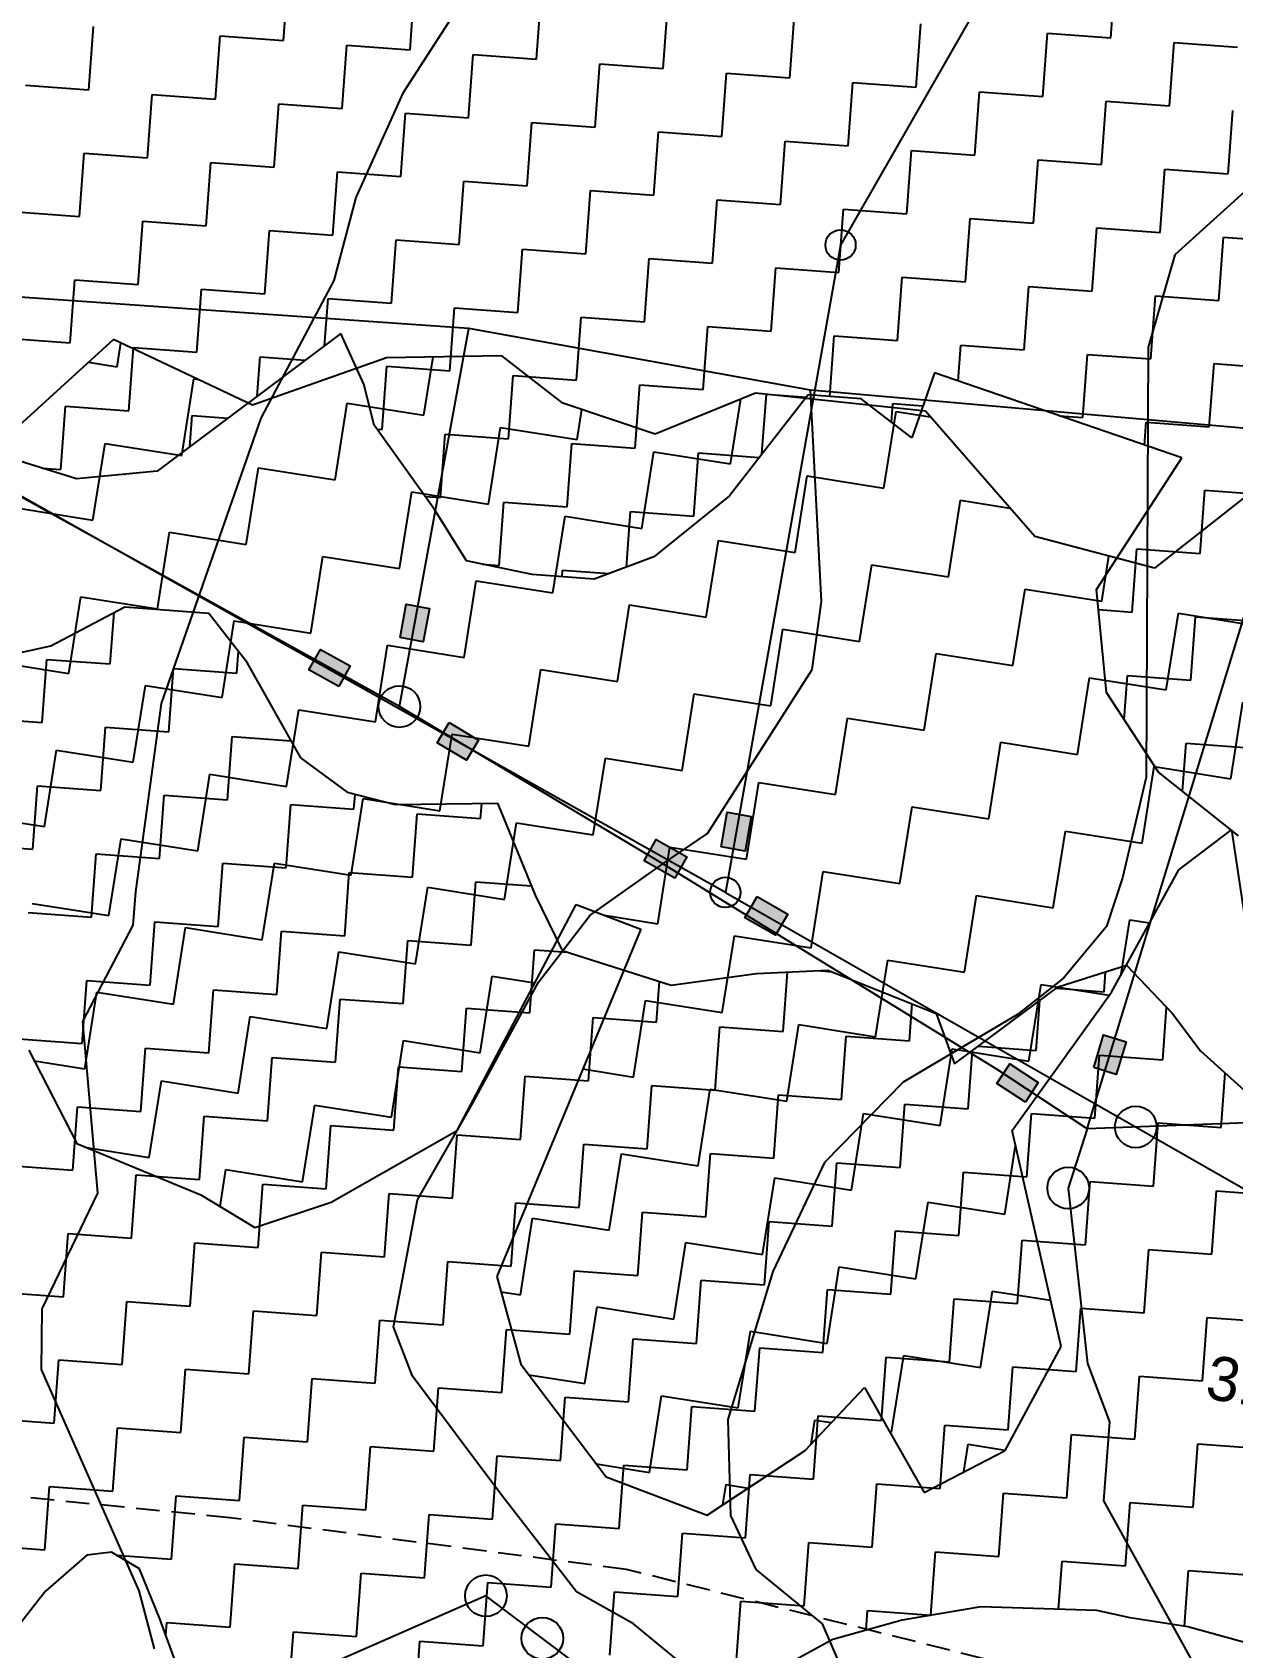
# Model space of a CAD drawing. Header units: metres. Extents: x 318079 to 324759, y 1863980 to 1868406.
# Drawn here: x 322936.6 to 323191.4, y 1865469.5 to 1865812.4 of the extents above; entities that cross this region are included whole.
import ezdxf

# ---------------------------------------------------------------- set-up
doc = ezdxf.new("R2010")
doc.units = ezdxf.units.M
doc.linetypes.add('DASHED', pattern=[0.75, 0.5, -0.25])
for name, color, linetype in [('LINE_FOOTPATH', 1, 'DASHED'), ('LINE_WATER', 4, 'Continuous'), ('OFF', 1, 'Continuous'), ('POLY_HATCH', 12, 'Continuous'), ('POLY_PARCEL', 6, 'Continuous'), ('TEXT_PARCEL', 7, 'Continuous')]:
    doc.layers.add(name, color=color, linetype=linetype)
doc.styles.add('TEXT_MAP', font='')
doc.styles.get('TEXT_MAP').set_extended_font_data('Kruti Dev 050')

msp = doc.modelspace()

# ---------------------------------------------------------------- hatches: boundary and pattern name
for points in [[(323020.91, 1865690.12), (323015.99, 1865691.02), (323014.69, 1865683.92), (323019.6, 1865683.02)], [(322997.75, 1865681.43), (322995.33, 1865677.06), (323001.65, 1865673.56), (323004.07, 1865677.93)], [(323028.75, 1865657.89), (323031.31, 1865662.18), (323025.11, 1865665.88), (323022.55, 1865661.59)], [(323089.22, 1865645.98), (323084.12, 1865646.89), (323082.8, 1865639.51), (323087.91, 1865638.6)], [(323069.03, 1865641.06), (323066.48, 1865636.54), (323073.02, 1865632.86), (323075.56, 1865637.38)], [(323094.37, 1865620.73), (323096.95, 1865625.24), (323090.44, 1865628.96), (323087.86, 1865624.46)], [(323168.78, 1865598.11), (323164, 1865599.57), (323161.89, 1865592.67), (323166.67, 1865591.2)], [(323144.09, 1865593.44), (323141.35, 1865589.26), (323147.39, 1865585.3), (323150.13, 1865589.48)]]:
    msp.add_hatch(color=256).paths.add_polyline_path(points)

# ---------------------------------------------------------------- linework, layer by layer
for points in [[(323014.69, 1865683.92), (323015.99, 1865691.02), (323020.91, 1865690.12), (323019.6, 1865683.02)], [(323001.65, 1865673.56), (322995.33, 1865677.06), (322997.75, 1865681.43), (323004.07, 1865677.93)], [(323025.11, 1865665.88), (323031.31, 1865662.18), (323028.75, 1865657.89), (323022.55, 1865661.59)], [(323082.8, 1865639.51), (323084.12, 1865646.89), (323089.22, 1865645.98), (323087.91, 1865638.6)], [(323073.02, 1865632.86), (323066.48, 1865636.54), (323069.03, 1865641.06), (323075.56, 1865637.38)], [(323090.44, 1865628.96), (323096.95, 1865625.24), (323094.37, 1865620.73), (323087.86, 1865624.46)], [(323161.89, 1865592.67), (323164, 1865599.57), (323168.78, 1865598.11), (323166.67, 1865591.2)], [(323147.39, 1865585.3), (323141.35, 1865589.26), (323144.09, 1865593.44), (323150.13, 1865589.48)]]:
    msp.add_lwpolyline(points, close=True)
for centre, radius in [((323108.16, 1865767.27), 3.21), ((323014.54, 1865669.28), 4.42), ((323083.71, 1865629.82), 3.21), ((323170.83, 1865580.04), 4.42), ((323156.48, 1865567.07), 4.42), ((323032.88, 1865480.5), 4.42), ((323044.87, 1865471.47), 4.42)]:
    msp.add_circle(centre, radius)
at = {"layer": 'LINE_FOOTPATH', "ltscale": 10}
for p, q in [((322978.56, 1865497.06), (322865.65, 1865508.33)), ((323062.73, 1865486.09), (322978.56, 1865497.06)), ((323189.54, 1865454.43), (323062.73, 1865486.09))]:
    msp.add_line(p, q, dxfattribs=at)
at = {"layer": 'LINE_WATER'}
for p, q in [((323069.89, 1865884.22), (323015.23, 1865799.5)), ((323015.23, 1865799.5), (323005.25, 1865777.33)), ((323201.06, 1865785.08), (323179.13, 1865765.21)), ((323005.25, 1865777.33), (323000.61, 1865759.75)), ((323179.13, 1865765.21), (323173.45, 1865745.56)), ((323000.61, 1865759.75), (322985.1, 1865730.48)), ((323173.45, 1865745.56), (323173.01, 1865654.29)), ((323104.14, 1865691.58), (323101.81, 1865736.47)), ((322985.1, 1865730.48), (322963.94, 1865669.96)), ((323102.14, 1865677.17), (323104.14, 1865691.58)), ((323079.94, 1865642.35), (323102.14, 1865677.17)), ((322963.94, 1865669.96), (322958.48, 1865629.95)), ((323173.01, 1865654.29), (323167.98, 1865632.9)), ((323070.46, 1865635.9), (323079.94, 1865642.35)), ((323054.93, 1865624.91), (323070.46, 1865635.9)), ((322958.48, 1865629.95), (322957.96, 1865622.91)), ((323167.98, 1865632.9), (323164.64, 1865622.6)), ((323044.07, 1865610.8), (323054.93, 1865624.91)), ((322957.96, 1865622.91), (322947.27, 1865602.45)), ((323164.64, 1865622.6), (323155.59, 1865611.7)), ((323029.92, 1865584.7), (323044.07, 1865610.8)), ((323155.59, 1865611.7), (323145.74, 1865603.93)), ((323145.74, 1865603.93), (323121.49, 1865589.52)), ((322947.27, 1865602.45), (322950.43, 1865565.97)), ((323121.49, 1865589.52), (323104.77, 1865572.49)), ((323018.4, 1865564.58), (323029.92, 1865584.7)), ((323104.77, 1865572.49), (323093.79, 1865549.37)), ((322950.43, 1865565.97), (322938.6, 1865541.43)), ((323013.29, 1865537.6), (323018.4, 1865564.58)), ((323093.79, 1865549.37), (323084.25, 1865517.92)), ((322938.6, 1865541.43), (322938.48, 1865528.52)), ((323017.33, 1865527.1), (323013.29, 1865537.6)), ((322938.48, 1865528.52), (322959.23, 1865481.58)), ((323035.81, 1865502.37), (323017.33, 1865527.1)), ((323084.25, 1865517.92), (323084.81, 1865497.56)), ((323052.09, 1865481.32), (323035.81, 1865502.37)), ((323084.81, 1865497.56), (323090.15, 1865486.1)), ((323090.15, 1865486.1), (323104.24, 1865474.52)), ((322959.23, 1865481.58), (322962.49, 1865469.25)), ((323064.22, 1865474.53), (323052.09, 1865481.32)), ((323075.05, 1865465.6), (323064.22, 1865474.53)), ((323104.24, 1865474.52), (323116.14, 1865447.15))]:
    msp.add_line(p, q, dxfattribs=at)
at = {"layer": 'OFF'}
for p, q in [((323029.28, 1865749.52), (322922.25, 1865757.02)), ((323101.81, 1865736.47), (323029.28, 1865749.52)), ((323205.71, 1865727.34), (323101.81, 1865736.47))]:
    msp.add_line(p, q, dxfattribs=at)
at = {"layer": 'POLY_HATCH', "linetype": 'Continuous', "ltscale": 10}
for p, q in [((322989.92, 1865810.66), (322990.91, 1865824.09)), ((323016.78, 1865808.68), (323017.77, 1865822.11)), ((323165.52, 1865811.22), (323166.51, 1865824.65)), ((323043.64, 1865806.7), (323044.64, 1865820.13)), ((323070.51, 1865804.72), (323071.5, 1865818.15)), ((323097.37, 1865802.74), (323098.36, 1865816.17)), ((322948.63, 1865800.2), (322949.62, 1865813.63)), ((323124.24, 1865800.76), (323125.23, 1865814.19)), ((323151.1, 1865798.78), (323152.09, 1865812.21)), ((323152.09, 1865812.21), (323165.52, 1865811.22)), ((322975.49, 1865798.22), (322976.48, 1865811.65)), ((322976.48, 1865811.65), (322989.92, 1865810.66)), ((323002.36, 1865796.24), (323003.35, 1865809.67)), ((323003.35, 1865809.67), (323016.78, 1865808.68)), ((323177.96, 1865796.79), (323178.96, 1865810.23)), ((323178.96, 1865810.23), (323192.39, 1865809.24)), ((323029.22, 1865794.26), (323030.21, 1865807.69)), ((323030.21, 1865807.69), (323043.64, 1865806.7)), ((323056.09, 1865792.28), (323057.08, 1865805.71)), ((323057.08, 1865805.71), (323070.51, 1865804.72)), ((323082.95, 1865790.3), (323083.94, 1865803.73)), ((323083.94, 1865803.73), (323097.37, 1865802.74)), ((323109.81, 1865788.32), (323110.8, 1865801.75)), ((323110.8, 1865801.75), (323124.24, 1865800.76)), ((322935.2, 1865801.19), (322948.63, 1865800.2)), ((322961.07, 1865785.78), (322962.06, 1865799.21)), ((322962.06, 1865799.21), (322975.49, 1865798.22)), ((323136.68, 1865786.33), (323137.67, 1865799.77)), ((323137.67, 1865799.77), (323151.1, 1865798.78)), ((322987.94, 1865783.8), (322988.93, 1865797.23)), ((322988.93, 1865797.23), (323002.36, 1865796.24)), ((323014.8, 1865781.82), (323015.79, 1865795.25)), ((323015.79, 1865795.25), (323029.22, 1865794.26)), ((323163.54, 1865784.35), (323164.53, 1865797.79)), ((323164.53, 1865797.79), (323177.96, 1865796.79)), ((323190.41, 1865782.37), (323191.4, 1865795.8)), ((323041.66, 1865779.84), (323042.65, 1865793.27)), ((323042.65, 1865793.27), (323056.09, 1865792.28)), ((323068.53, 1865777.85), (323069.52, 1865791.29)), ((323069.52, 1865791.29), (323082.95, 1865790.3)), ((323095.39, 1865775.87), (323096.38, 1865789.31)), ((323096.38, 1865789.31), (323109.81, 1865788.32)), ((322946.65, 1865773.34), (322947.64, 1865786.77)), ((322947.64, 1865786.77), (322961.07, 1865785.78)), ((322973.51, 1865771.36), (322974.5, 1865784.79)), ((322974.5, 1865784.79), (322987.94, 1865783.8)), ((323122.26, 1865773.89), (323123.25, 1865787.32)), ((323123.25, 1865787.32), (323136.68, 1865786.33)), ((323149.12, 1865771.91), (323150.11, 1865785.34)), ((323150.11, 1865785.34), (323163.54, 1865784.35)), ((323000.38, 1865769.38), (323001.37, 1865782.81)), ((323001.37, 1865782.81), (323014.8, 1865781.82)), ((323027.24, 1865767.39), (323028.23, 1865780.83)), ((323028.23, 1865780.83), (323041.66, 1865779.84)), ((323175.98, 1865769.93), (323176.97, 1865783.36)), ((323176.97, 1865783.36), (323190.41, 1865782.37)), ((323054.11, 1865765.41), (323055.1, 1865778.85)), ((323055.1, 1865778.85), (323068.53, 1865777.85)), ((322933.22, 1865774.33), (322946.65, 1865773.34)), ((323080.97, 1865763.43), (323081.96, 1865776.86)), ((323081.96, 1865776.86), (323095.39, 1865775.87)), ((323107.83, 1865761.45), (323108.82, 1865774.88)), ((323108.82, 1865774.88), (323122.26, 1865773.89)), ((322959.09, 1865758.91), (322960.08, 1865772.35)), ((322960.08, 1865772.35), (322973.51, 1865771.36)), ((323134.7, 1865759.47), (323135.69, 1865772.9)), ((323135.69, 1865772.9), (323149.12, 1865771.91)), ((323161.56, 1865757.49), (323162.55, 1865770.92)), ((323162.55, 1865770.92), (323175.98, 1865769.93)), ((322985.95, 1865756.93), (322986.95, 1865770.37)), ((322986.95, 1865770.37), (323000.38, 1865769.38)), ((323012.82, 1865754.95), (323013.81, 1865768.38)), ((323013.81, 1865768.38), (323027.24, 1865767.39)), ((323188.43, 1865755.51), (323189.42, 1865768.94)), ((323189.42, 1865768.94), (323202.85, 1865767.95)), ((323039.68, 1865752.97), (323040.67, 1865766.4)), ((323040.67, 1865766.4), (323054.11, 1865765.41)), ((323066.55, 1865750.99), (323067.54, 1865764.42)), ((323067.54, 1865764.42), (323080.97, 1865763.43)), ((323093.41, 1865749.01), (323094.4, 1865762.44)), ((323094.4, 1865762.44), (323107.83, 1865761.45)), ((323120.27, 1865747.03), (323121.27, 1865760.46)), ((323121.27, 1865760.46), (323134.7, 1865759.47)), ((322944.67, 1865746.47), (322945.66, 1865759.9)), ((322945.66, 1865759.9), (322959.09, 1865758.91)), ((322971.53, 1865744.49), (322972.52, 1865757.92)), ((322972.52, 1865757.92), (322985.95, 1865756.93)), ((323147.14, 1865745.05), (323148.13, 1865758.48)), ((323148.13, 1865758.48), (323161.56, 1865757.49)), ((322998.64, 1865745.88), (322999.39, 1865755.94)), ((322999.39, 1865755.94), (323012.82, 1865754.95)), ((323025.26, 1865740.53), (323026.25, 1865753.96)), ((323026.25, 1865753.96), (323039.68, 1865752.97)), ((323174, 1865743.07), (323174.99, 1865756.5)), ((323174.99, 1865756.5), (323188.43, 1865755.51)), ((323052.12, 1865738.55), (323053.11, 1865751.98)), ((323053.11, 1865751.98), (323066.55, 1865750.99)), ((323078.99, 1865736.57), (323079.98, 1865750)), ((323079.98, 1865750), (323093.41, 1865749.01)), ((322931.24, 1865747.46), (322944.67, 1865746.47)), ((323105.89, 1865735.13), (323106.84, 1865748.02)), ((323106.84, 1865748.02), (323120.27, 1865747.03)), ((322957.11, 1865732.05), (322958.1, 1865745.48)), ((322958.1, 1865745.48), (322971.53, 1865744.49)), ((322984.35, 1865735.17), (322984.96, 1865743.5)), ((322984.96, 1865743.5), (322994.53, 1865742.8)), ((323133.14, 1865738.37), (323133.71, 1865746.04)), ((323133.71, 1865746.04), (323147.14, 1865745.05)), ((323159.58, 1865730.63), (323160.57, 1865744.06)), ((323160.57, 1865744.06), (323174, 1865743.07)), ((323010.84, 1865728.09), (323011.83, 1865741.52)), ((323011.83, 1865741.52), (323025.26, 1865740.53)), ((323186.44, 1865728.64), (323187.44, 1865742.08)), ((323187.44, 1865742.08), (323200.87, 1865741.09)), ((323037.7, 1865726.11), (323038.69, 1865739.54)), ((323038.69, 1865739.54), (323052.12, 1865738.55)), ((323064.57, 1865724.13), (323065.56, 1865737.56)), ((323065.56, 1865737.56), (323078.99, 1865736.57)), ((322942.69, 1865719.61), (322943.68, 1865733.04)), ((322943.68, 1865733.04), (322957.11, 1865732.05)), ((323091.49, 1865722.91), (323092.42, 1865735.58)), ((323092.42, 1865735.58), (323100.87, 1865734.95)), ((323118.99, 1865729.63), (323119.28, 1865733.6)), ((323119.28, 1865733.6), (323125.65, 1865733.13)), ((322970.05, 1865724.45), (322970.54, 1865731.06)), ((322970.54, 1865731.06), (322978.12, 1865730.5)), ((323154.62, 1865730.99), (323159.58, 1865730.63)), ((323172.66, 1865724.8), (323173.01, 1865729.63)), ((323173.01, 1865729.63), (323186.44, 1865728.64)), ((323009.79, 1865728.17), (323010.84, 1865728.09)), ((323023.28, 1865713.67), (323024.27, 1865727.1)), ((323024.27, 1865727.1), (323037.7, 1865726.11)), ((323050.14, 1865711.68), (323051.13, 1865725.12)), ((323051.13, 1865725.12), (323064.57, 1865724.13)), ((323077.01, 1865709.7), (323078, 1865723.14)), ((323078, 1865723.14), (323090.92, 1865722.18)), ((322938.7, 1865719.9), (322942.69, 1865719.61)), ((322956.12, 1865718.62), (322956.3, 1865718.6)), ((322956.12, 1865718.59), (322956.12, 1865718.62)), ((323019.99, 1865713.91), (323023.28, 1865713.67)), ((323035.72, 1865699.24), (323036.71, 1865712.68)), ((323036.71, 1865712.68), (323050.14, 1865711.68)), ((323184.46, 1865701.78), (323185.45, 1865715.21)), ((323185.45, 1865715.21), (323198.89, 1865714.22)), ((323062.71, 1865698.89), (323063.58, 1865710.69)), ((323063.58, 1865710.69), (323077.01, 1865709.7)), ((323170.04, 1865689.34), (323171.03, 1865702.77)), ((323171.03, 1865702.77), (323184.46, 1865701.78)), ((323032.17, 1865699.51), (323035.72, 1865699.24)), ((323049.05, 1865696.83), (323049.15, 1865698.25)), ((323049.15, 1865698.25), (323059.05, 1865697.52)), ((322953.15, 1865678.32), (322953.95, 1865689.26)), ((323162.9, 1865689.87), (323170.04, 1865689.34)), ((323182.48, 1865674.92), (323183.47, 1865688.35)), ((323183.47, 1865688.35), (323196.91, 1865687.36)), ((322938.73, 1865665.88), (322939.72, 1865679.31)), ((322939.72, 1865679.31), (322953.15, 1865678.32)), ((322980.01, 1865676.34), (322980.36, 1865681.05)), ((322965.59, 1865663.9), (322966.58, 1865677.33)), ((322966.58, 1865677.33), (322980.01, 1865676.34)), ((323168.36, 1865666.57), (323169.05, 1865675.91)), ((323169.05, 1865675.91), (323182.48, 1865674.92)), ((322925.29, 1865666.87), (322938.73, 1865665.88)), ((322951.17, 1865651.46), (322952.16, 1865664.89)), ((322952.16, 1865664.89), (322965.59, 1865663.9)), ((322978.03, 1865649.48), (322979.02, 1865662.91)), ((322979.02, 1865662.91), (322991.55, 1865661.99)), ((323180.74, 1865651.35), (323181.49, 1865661.48)), ((323181.49, 1865661.48), (323194.92, 1865660.49)), ((322936.74, 1865639.02), (322937.73, 1865652.45)), ((322937.73, 1865652.45), (322951.17, 1865651.46)), ((323004.89, 1865647.5), (323005.13, 1865650.65)), ((322963.61, 1865637.04), (322964.6, 1865650.47)), ((322964.6, 1865650.47), (322978.03, 1865649.48)), ((322990.47, 1865635.05), (322991.46, 1865648.49)), ((322991.46, 1865648.49), (323004.89, 1865647.5)), ((323031.76, 1865645.52), (323031.99, 1865648.7)), ((323017.34, 1865633.07), (323018.33, 1865646.51)), ((323018.33, 1865646.51), (323031.76, 1865645.52)), ((322923.31, 1865640.01), (322936.74, 1865639.02)), ((322949.19, 1865624.59), (322950.18, 1865638.03)), ((322950.18, 1865638.03), (322963.61, 1865637.04)), ((322976.05, 1865622.61), (322977.04, 1865636.05)), ((322977.04, 1865636.05), (322990.47, 1865635.05)), ((323002.91, 1865620.63), (323003.9, 1865634.06)), ((323003.9, 1865634.06), (323017.34, 1865633.07)), ((323029.78, 1865618.65), (323030.77, 1865632.08)), ((323030.77, 1865632.08), (323042.57, 1865631.21)), ((322935.75, 1865625.58), (322949.19, 1865624.59)), ((322961.63, 1865610.17), (322962.62, 1865623.6)), ((322962.62, 1865623.6), (322976.05, 1865622.61)), ((322988.49, 1865608.19), (322989.48, 1865621.62)), ((322989.48, 1865621.62), (323002.91, 1865620.63)), ((323015.36, 1865606.21), (323016.35, 1865619.64)), ((323016.35, 1865619.64), (323029.78, 1865618.65)), ((323042.22, 1865604.23), (323043.21, 1865617.66)), ((323043.21, 1865617.66), (323050.28, 1865617.14)), ((323095.95, 1865600.27), (323096.88, 1865612.92)), ((323103.19, 1865613.24), (323106.37, 1865613)), ((323164.1, 1865608.75), (323164.41, 1865612.93)), ((322947.2, 1865597.73), (322948.2, 1865611.16)), ((322948.2, 1865611.16), (322961.63, 1865610.17)), ((323069.08, 1865602.25), (323069.72, 1865610.93)), ((323154.01, 1865609.49), (323164.1, 1865608.75)), ((322974.07, 1865595.75), (322975.06, 1865609.18)), ((322975.06, 1865609.18), (322988.49, 1865608.19)), ((323000.93, 1865593.77), (323001.92, 1865607.2)), ((323001.92, 1865607.2), (323015.36, 1865606.21)), ((323122.81, 1865598.29), (323123.39, 1865606.14)), ((323149.68, 1865596.3), (323150.45, 1865606.85)), ((323027.8, 1865591.79), (323028.79, 1865605.22)), ((323028.79, 1865605.22), (323042.22, 1865604.23)), ((323054.66, 1865589.81), (323055.65, 1865603.24)), ((323055.65, 1865603.24), (323069.08, 1865602.25)), ((323176.54, 1865594.32), (323177.36, 1865605.41)), ((323081.53, 1865587.83), (323082.52, 1865601.26)), ((323082.52, 1865601.26), (323095.95, 1865600.27)), ((323108.39, 1865585.84), (323109.38, 1865599.28)), ((323109.38, 1865599.28), (323122.81, 1865598.29)), ((322933.77, 1865598.72), (322947.2, 1865597.73)), ((322959.65, 1865583.31), (322960.64, 1865596.74)), ((322960.64, 1865596.74), (322974.07, 1865595.75)), ((323135.25, 1865583.86), (323136.17, 1865596.25)), ((323137.46, 1865597.21), (323149.68, 1865596.3)), ((322986.51, 1865581.33), (322987.5, 1865594.76)), ((322987.5, 1865594.76), (323000.93, 1865593.77)), ((323013.37, 1865579.35), (323014.36, 1865592.78)), ((323014.36, 1865592.78), (323027.8, 1865591.79)), ((323162.12, 1865581.88), (323163.11, 1865595.31)), ((323163.11, 1865595.31), (323176.54, 1865594.32)), ((323040.24, 1865577.36), (323041.23, 1865590.8)), ((323041.23, 1865590.8), (323054.66, 1865589.81)), ((323067.1, 1865575.38), (323068.09, 1865588.82)), ((323068.09, 1865588.82), (323081.53, 1865587.83)), ((323188.98, 1865579.9), (323189.83, 1865591.47)), ((323093.97, 1865573.4), (323094.96, 1865586.83)), ((323094.96, 1865586.83), (323108.39, 1865585.84)), ((322945.22, 1865570.87), (322946.21, 1865584.3)), ((322946.21, 1865584.3), (322959.65, 1865583.31)), ((322972.09, 1865568.88), (322973.08, 1865582.32)), ((322973.08, 1865582.32), (322986.51, 1865581.33)), ((323120.83, 1865571.42), (323121.82, 1865584.85)), ((323121.82, 1865584.85), (323135.25, 1865583.86)), ((323147.69, 1865569.44), (323148.69, 1865582.87)), ((323148.69, 1865582.87), (323162.12, 1865581.88)), ((322998.95, 1865566.9), (322999.94, 1865580.34)), ((322999.94, 1865580.34), (323013.37, 1865579.35)), ((323174.56, 1865567.46), (323175.55, 1865580.89)), ((323175.55, 1865580.89), (323188.98, 1865579.9)), ((323025.82, 1865564.92), (323026.81, 1865578.36)), ((323026.81, 1865578.36), (323040.24, 1865577.36)), ((323052.68, 1865562.94), (323053.67, 1865576.37)), ((323053.67, 1865576.37), (323067.1, 1865575.38)), ((322931.79, 1865571.86), (322945.22, 1865570.87)), ((323079.54, 1865560.96), (323080.53, 1865574.39)), ((323080.53, 1865574.39), (323093.97, 1865573.4)), ((323106.41, 1865558.98), (323107.4, 1865572.41)), ((323107.4, 1865572.41), (323120.83, 1865571.42)), ((322957.67, 1865556.44), (322958.66, 1865569.88)), ((322958.66, 1865569.88), (322972.09, 1865568.88)), ((323133.27, 1865557), (323134.26, 1865570.43)), ((323134.26, 1865570.43), (323147.69, 1865569.44)), ((323160.14, 1865555.02), (323161.13, 1865568.45)), ((323161.13, 1865568.45), (323174.56, 1865567.46)), ((322984.53, 1865554.46), (322985.52, 1865567.89)), ((322985.52, 1865567.89), (322998.95, 1865566.9)), ((323011.39, 1865552.48), (323012.38, 1865565.91)), ((323012.38, 1865565.91), (323025.82, 1865564.92)), ((323187, 1865553.04), (323187.99, 1865566.47)), ((323187.99, 1865566.47), (323201.42, 1865565.48)), ((323038.26, 1865550.5), (323039.25, 1865563.93)), ((323039.25, 1865563.93), (323052.68, 1865562.94)), ((323065.12, 1865548.52), (323066.11, 1865561.95)), ((323066.11, 1865561.95), (323079.54, 1865560.96)), ((323091.99, 1865546.54), (323092.98, 1865559.97)), ((323092.98, 1865559.97), (323106.41, 1865558.98)), ((323118.85, 1865544.56), (323119.84, 1865557.99)), ((323119.84, 1865557.99), (323133.27, 1865557)), ((322943.24, 1865544), (322944.23, 1865557.43)), ((322944.23, 1865557.43), (322957.67, 1865556.44)), ((322970.11, 1865542.02), (322971.1, 1865555.45)), ((322971.1, 1865555.45), (322984.53, 1865554.46)), ((323145.71, 1865542.58), (323146.7, 1865556.01)), ((323146.7, 1865556.01), (323160.14, 1865555.02)), ((322996.97, 1865540.04), (322997.96, 1865553.47)), ((322997.96, 1865553.47), (323011.39, 1865552.48)), ((323023.84, 1865538.06), (323024.83, 1865551.49)), ((323024.83, 1865551.49), (323038.26, 1865550.5)), ((323172.58, 1865540.6), (323173.57, 1865554.03)), ((323173.57, 1865554.03), (323187, 1865553.04)), ((323050.7, 1865536.08), (323051.69, 1865549.51)), ((323051.69, 1865549.51), (323065.12, 1865548.52)), ((322929.81, 1865544.99), (322943.24, 1865544)), ((323077.56, 1865534.1), (323078.55, 1865547.53)), ((323078.55, 1865547.53), (323091.99, 1865546.54)), ((323104.43, 1865532.12), (323105.42, 1865545.55)), ((323105.42, 1865545.55), (323118.85, 1865544.56)), ((322955.68, 1865529.58), (322956.67, 1865543.01)), ((322956.67, 1865543.01), (322970.11, 1865542.02)), ((322982.55, 1865527.6), (322983.54, 1865541.03)), ((322983.54, 1865541.03), (322996.97, 1865540.04)), ((323131.29, 1865530.14), (323132.28, 1865543.57)), ((323132.28, 1865543.57), (323145.71, 1865542.58)), ((323158.16, 1865528.15), (323159.15, 1865541.59)), ((323159.15, 1865541.59), (323172.58, 1865540.6)), ((323009.41, 1865525.62), (323010.4, 1865539.05)), ((323010.4, 1865539.05), (323023.84, 1865538.06)), ((323185.02, 1865526.17), (323186.01, 1865539.61)), ((323186.01, 1865539.61), (323199.44, 1865538.61)), ((323036.28, 1865523.64), (323037.27, 1865537.07)), ((323037.27, 1865537.07), (323050.7, 1865536.08)), ((323063.14, 1865521.66), (323064.13, 1865535.09)), ((323064.13, 1865535.09), (323077.56, 1865534.1)), ((322941.26, 1865517.14), (322942.25, 1865530.57)), ((322942.25, 1865530.57), (322955.68, 1865529.58)), ((323090, 1865519.67), (323091, 1865533.11)), ((323091, 1865533.11), (323104.43, 1865532.12)), ((323116.87, 1865517.69), (323117.86, 1865531.13)), ((323117.86, 1865531.13), (323131.29, 1865530.14)), ((322968.13, 1865515.16), (322969.12, 1865528.59)), ((322969.12, 1865528.59), (322982.55, 1865527.6)), ((323143.73, 1865515.71), (323144.72, 1865529.14)), ((323144.72, 1865529.14), (323158.16, 1865528.15)), ((323170.6, 1865513.73), (323171.59, 1865527.16)), ((323171.59, 1865527.16), (323185.02, 1865526.17)), ((322994.99, 1865513.18), (322995.98, 1865526.61)), ((322995.98, 1865526.61), (323009.41, 1865525.62)), ((323021.85, 1865511.19), (323022.84, 1865524.63)), ((323022.84, 1865524.63), (323036.28, 1865523.64)), ((323048.72, 1865509.21), (323049.71, 1865522.65)), ((323049.71, 1865522.65), (323063.14, 1865521.66)), ((323075.58, 1865507.23), (323076.57, 1865520.67)), ((323076.57, 1865520.67), (323090, 1865519.67)), ((322927.83, 1865518.13), (322941.26, 1865517.14)), ((323102.45, 1865505.25), (323103.44, 1865518.68)), ((323103.44, 1865518.68), (323116.87, 1865517.69)), ((322953.7, 1865502.72), (322954.69, 1865516.15)), ((322954.69, 1865516.15), (322968.13, 1865515.16)), ((322980.57, 1865500.73), (322981.56, 1865514.17)), ((322981.56, 1865514.17), (322994.99, 1865513.18)), ((323129.31, 1865503.27), (323130.3, 1865516.7)), ((323130.3, 1865516.7), (323143.73, 1865515.71)), ((323156.17, 1865501.29), (323157.16, 1865514.72)), ((323157.16, 1865514.72), (323170.6, 1865513.73)), ((323007.43, 1865498.75), (323008.42, 1865512.19)), ((323008.42, 1865512.19), (323021.85, 1865511.19)), ((323034.3, 1865496.77), (323035.29, 1865510.2)), ((323035.29, 1865510.2), (323048.72, 1865509.21)), ((323183.04, 1865499.31), (323184.03, 1865512.74)), ((323184.03, 1865512.74), (323197.46, 1865511.75)), ((323061.16, 1865494.79), (323062.15, 1865508.22)), ((323062.15, 1865508.22), (323075.58, 1865507.23)), ((322939.28, 1865490.27), (322940.27, 1865503.71)), ((322940.27, 1865503.71), (322953.7, 1865502.72)), ((323088.02, 1865492.81), (323089.01, 1865506.24)), ((323089.01, 1865506.24), (323102.45, 1865505.25)), ((323114.89, 1865490.83), (323115.88, 1865504.26)), ((323115.88, 1865504.26), (323129.31, 1865503.27)), ((322966.15, 1865488.29), (322967.14, 1865501.72)), ((322967.14, 1865501.72), (322980.57, 1865500.73)), ((322993.01, 1865486.31), (322994, 1865499.74)), ((322994, 1865499.74), (323007.43, 1865498.75)), ((323141.75, 1865488.85), (323142.74, 1865502.28)), ((323142.74, 1865502.28), (323156.17, 1865501.29)), ((323168.62, 1865486.87), (323169.61, 1865500.3)), ((323169.61, 1865500.3), (323183.04, 1865499.31)), ((323019.87, 1865484.33), (323020.86, 1865497.76)), ((323020.86, 1865497.76), (323034.3, 1865496.77)), ((323046.74, 1865482.35), (323047.73, 1865495.78)), ((323047.73, 1865495.78), (323061.16, 1865494.79)), ((323073.6, 1865480.37), (323074.59, 1865493.8)), ((323074.59, 1865493.8), (323088.02, 1865492.81)), ((322925.85, 1865491.26), (322939.28, 1865490.27)), ((323100.47, 1865478.39), (323101.46, 1865491.82)), ((323101.46, 1865491.82), (323114.89, 1865490.83)), ((323127.33, 1865476.41), (323128.32, 1865489.84)), ((323128.32, 1865489.84), (323141.75, 1865488.85)), ((322954.38, 1865489.16), (322966.15, 1865488.29)), ((322978.59, 1865473.87), (322979.58, 1865487.3)), ((322979.58, 1865487.3), (322993.01, 1865486.31)), ((323154.43, 1865477.66), (323155.18, 1865487.86)), ((323155.18, 1865487.86), (323168.62, 1865486.87)), ((323005.45, 1865471.89), (323006.44, 1865485.32)), ((323006.44, 1865485.32), (323019.87, 1865484.33)), ((323032.31, 1865469.91), (323033.31, 1865483.34)), ((323033.31, 1865483.34), (323046.74, 1865482.35)), ((323181.17, 1865474.03), (323182.05, 1865485.88)), ((323182.05, 1865485.88), (323195.48, 1865484.89)), ((323059.18, 1865467.93), (323060.17, 1865481.36)), ((323060.17, 1865481.36), (323073.6, 1865480.37)), ((323086.04, 1865465.95), (323087.03, 1865479.38)), ((323087.03, 1865479.38), (323100.47, 1865478.39)), ((323113.59, 1865473.2), (323113.9, 1865477.4)), ((323113.9, 1865477.4), (323127.33, 1865476.41)), ((322964.95, 1865472.12), (322965.15, 1865474.86)), ((322965.15, 1865474.86), (322978.59, 1865473.87)), ((322991.03, 1865459.45), (322992.02, 1865472.88)), ((322992.02, 1865472.88), (323005.45, 1865471.89)), ((323017.89, 1865457.47), (323018.88, 1865470.9)), ((323018.88, 1865470.9), (323032.31, 1865469.91))]:
    msp.add_line(p, q, dxfattribs=at)
at = {"layer": 'POLY_HATCH'}
for p, q in [((322953.82, 1865747.18), (322921.5, 1865717.71)), ((322983.38, 1865733.29), (322953.82, 1865747.18)), ((323002.08, 1865748.45), (322963.08, 1865719.23)), ((323006.96, 1865737.71), (323002.08, 1865748.45)), ((323011.8, 1865743.32), (322983.38, 1865733.29)), ((323036.25, 1865743.75), (323011.8, 1865743.32)), ((323049.21, 1865733.72), (323036.25, 1865743.75)), ((323128.07, 1865740.11), (323123.27, 1865726.3)), ((323180.6, 1865722.07), (323128.07, 1865740.11)), ((323009.15, 1865729.05), (323006.96, 1865737.71)), ((323068.85, 1865727.13), (323049.21, 1865733.72)), ((323090.11, 1865735.84), (323068.85, 1865727.13)), ((323101.27, 1865735.47), (323084.58, 1865714.04)), ((323126.16, 1865731.97), (323090.11, 1865735.84)), ((323112.55, 1865734.64), (323101.27, 1865735.47)), ((323123.27, 1865726.3), (323112.55, 1865734.64)), ((323149.41, 1865705.37), (323126.16, 1865731.97)), ((323022, 1865711.1), (323009.15, 1865729.05)), ((322945.96, 1865717.66), (322933.95, 1865721.37)), ((322963.08, 1865719.23), (322945.96, 1865717.66)), ((323162.47, 1865694.14), (323180.6, 1865722.07)), ((323084.58, 1865714.04), (323068.5, 1865701.07)), ((323193.71, 1865713.5), (323174.78, 1865698.7)), ((323028.76, 1865700.22), (323022, 1865711.1)), ((323174.78, 1865698.7), (323149.41, 1865705.37)), ((323042.72, 1865697.3), (323028.76, 1865700.22)), ((323068.5, 1865701.07), (323055.87, 1865696.33)), ((323055.87, 1865696.33), (323042.72, 1865697.3)), ((323164.64, 1865672.26), (323162.47, 1865694.14)), ((322940.51, 1865682.18), (322956.23, 1865690.46)), ((322956.23, 1865690.46), (322974.09, 1865689.14)), ((322974.09, 1865689.14), (322981.85, 1865679.13)), ((322930.9, 1865680.05), (322940.51, 1865682.18)), ((322981.85, 1865679.13), (322993.55, 1865658.43)), ((323175.68, 1865655.39), (323164.64, 1865672.26)), ((322993.55, 1865658.43), (323003.41, 1865651.1)), ((323192.63, 1865641.87), (323175.68, 1865655.39)), ((323003.41, 1865651.1), (323013.6, 1865648.46)), ((323013.6, 1865648.46), (323035.36, 1865648.74)), ((323035.36, 1865648.74), (323043.37, 1865629.27)), ((323180, 1865634.65), (323191.18, 1865643.11)), ((323191.18, 1865643.11), (323195.44, 1865614.4)), ((323165.65, 1865608.68), (323180, 1865634.65)), ((323026.81, 1865579.3), (323052.03, 1865627.28)), ((323043.37, 1865629.27), (323049.11, 1865617.51)), ((323052.03, 1865627.28), (323065.74, 1865622.04)), ((323065.74, 1865622.04), (323035.22, 1865548.29)), ((323049.11, 1865617.51), (323072.19, 1865610.14)), ((323090.32, 1865612.58), (323105.5, 1865613.35)), ((323105.5, 1865613.35), (323128.44, 1865604.11)), ((323154.36, 1865609.75), (323168.87, 1865614.35)), ((323168.87, 1865614.35), (323178.52, 1865604.19)), ((323072.19, 1865610.14), (323090.32, 1865612.58)), ((323132.37, 1865593.43), (323154.36, 1865609.75)), ((323144.61, 1865579.27), (323165.65, 1865608.68)), ((323128.44, 1865604.11), (323132.37, 1865593.43)), ((323178.52, 1865604.19), (323184.54, 1865596.19)), ((322935.89, 1865596.35), (322946.07, 1865576.52)), ((323184.54, 1865596.19), (323196.06, 1865585.9)), ((323000.03, 1865564.1), (323026.81, 1865579.3)), ((323154.97, 1865533.43), (323144.61, 1865579.27)), ((322946.07, 1865576.52), (322972.41, 1865565.6)), ((322972.41, 1865565.6), (322983.81, 1865558.68)), ((322983.81, 1865558.68), (323000.03, 1865564.1)), ((323035.22, 1865548.29), (323040.27, 1865529.69)), ((323143.08, 1865511.38), (323154.97, 1865533.43)), ((323040.27, 1865529.69), (323058.4, 1865505.75)), ((323100.67, 1865511.34), (323113.23, 1865524.69)), ((323113.23, 1865524.69), (323125.89, 1865502.43)), ((323079.86, 1865497.65), (323100.67, 1865511.34)), ((323125.89, 1865502.43), (323143.08, 1865511.38)), ((323058.4, 1865505.75), (323079.86, 1865497.65)), ((322953.41, 1865489.74), (322948.21, 1865489.1)), ((322959.33, 1865486.22), (322953.41, 1865489.74)), ((322948.21, 1865489.1), (322939.41, 1865481.52)), ((322963.69, 1865475.62), (322959.33, 1865486.22)), ((322939.41, 1865481.52), (322932.59, 1865472.77)), ((322967.11, 1865466.12), (322963.69, 1865475.62)), ((323137.91, 1865478.19), (323121.23, 1865475.31)), ((323162.57, 1865477.4), (323137.91, 1865478.19)), ((323169.66, 1865475.85), (323162.57, 1865477.4)), ((323181.88, 1865473.92), (323169.66, 1865475.85)), ((323121.23, 1865475.31), (323106.51, 1865471.25)), ((323197.02, 1865469.72), (323181.88, 1865473.92)), ((323106.51, 1865471.25), (323073.25, 1865453.15))]:
    msp.add_line(p, q, dxfattribs=at)
at = {"layer": 'POLY_HATCH', "linetype": 'Continuous'}
for p, q in [((322954.64, 1865741.42), (322955.43, 1865746.42)), ((323019.73, 1865731.12), (323021.69, 1865743.49)), ((322948.56, 1865742.38), (322954.64, 1865741.42)), ((322968.34, 1865722.57), (322970.91, 1865738.85)), ((322970.91, 1865738.85), (322971.88, 1865738.69)), ((323000.88, 1865717.42), (323003.46, 1865733.69)), ((323003.46, 1865733.69), (323019.73, 1865731.12)), ((323084.82, 1865720.82), (323086.99, 1865734.56)), ((323052.27, 1865725.97), (323053.28, 1865732.35)), ((323117.36, 1865715.67), (323119.94, 1865731.94)), ((323119.94, 1865731.94), (323127.2, 1865730.79)), ((323033.43, 1865712.27), (323036, 1865728.54)), ((323036, 1865728.54), (323052.27, 1865725.97)), ((322949.49, 1865708.88), (322952.06, 1865725.15)), ((322952.06, 1865725.15), (322968.34, 1865722.57)), ((323065.97, 1865707.12), (323068.55, 1865723.39)), ((323068.55, 1865723.39), (323084.82, 1865720.82)), ((322982.03, 1865703.72), (322984.61, 1865720)), ((322984.61, 1865720), (323000.88, 1865717.42)), ((323098.52, 1865701.97), (323101.09, 1865718.24)), ((323101.09, 1865718.24), (323117.36, 1865715.67)), ((323014.58, 1865698.57), (323017.15, 1865714.85)), ((323017.15, 1865714.85), (323033.43, 1865712.27)), ((323131.06, 1865696.82), (323133.64, 1865713.09)), ((323133.64, 1865713.09), (323144.11, 1865711.43)), ((322933.22, 1865711.45), (322949.49, 1865708.88)), ((323047.12, 1865693.42), (323049.7, 1865709.7)), ((323049.7, 1865709.7), (323065.97, 1865707.12)), ((322963.19, 1865690.03), (322965.76, 1865706.3)), ((322965.76, 1865706.3), (322982.03, 1865703.72)), ((323079.67, 1865688.27), (323082.24, 1865704.54)), ((323082.24, 1865704.54), (323098.52, 1865701.97)), ((322995.73, 1865684.88), (322998.31, 1865701.15)), ((322998.31, 1865701.15), (323014.58, 1865698.57)), ((323112.21, 1865683.12), (323114.79, 1865699.39)), ((323114.79, 1865699.39), (323131.06, 1865696.82)), ((323163.61, 1865691.67), (323165.12, 1865701.24)), ((323028.28, 1865679.73), (323030.85, 1865696)), ((323030.85, 1865696), (323047.12, 1865693.42)), ((322944.34, 1865676.33), (322946.91, 1865692.6)), ((322946.91, 1865692.6), (322963.19, 1865690.03)), ((323144.76, 1865677.97), (323147.33, 1865694.24)), ((323147.33, 1865694.24), (323163.61, 1865691.67)), ((323060.82, 1865674.57), (323063.4, 1865690.85)), ((323063.4, 1865690.85), (323079.67, 1865688.27)), ((323177.3, 1865672.82), (323179.88, 1865689.09)), ((323179.88, 1865689.09), (323196.15, 1865686.52)), ((322976.88, 1865671.18), (322979.46, 1865687.45)), ((322979.46, 1865687.45), (322995.73, 1865684.88)), ((323093.37, 1865669.42), (323095.94, 1865685.7)), ((323095.94, 1865685.7), (323112.21, 1865683.12)), ((323009.43, 1865666.03), (323012, 1865682.3)), ((323012, 1865682.3), (323028.28, 1865679.73)), ((322928.07, 1865678.91), (322944.34, 1865676.33)), ((323125.91, 1865664.27), (323128.49, 1865680.55)), ((323128.49, 1865680.55), (323144.76, 1865677.97)), ((323041.97, 1865660.88), (323044.55, 1865677.15)), ((323044.55, 1865677.15), (323060.82, 1865674.57)), ((323158.45, 1865659.12), (323161.03, 1865675.39)), ((323161.03, 1865675.39), (323177.3, 1865672.82)), ((322958.03, 1865657.48), (322960.61, 1865673.76)), ((322960.61, 1865673.76), (322976.88, 1865671.18)), ((323074.52, 1865655.73), (323077.09, 1865672)), ((323077.09, 1865672), (323093.37, 1865669.42)), ((322990.58, 1865652.33), (322993.16, 1865668.6)), ((322993.16, 1865668.6), (323009.43, 1865666.03)), ((323191, 1865653.97), (323193.58, 1865670.24)), ((323107.06, 1865650.58), (323109.64, 1865666.85)), ((323109.64, 1865666.85), (323125.91, 1865664.27)), ((323023.12, 1865647.18), (323025.7, 1865663.45)), ((323025.7, 1865663.45), (323041.97, 1865660.88)), ((323139.61, 1865645.43), (323142.18, 1865661.7)), ((323142.18, 1865661.7), (323158.45, 1865659.12)), ((322939.19, 1865643.79), (322941.76, 1865660.06)), ((322941.76, 1865660.06), (322958.03, 1865657.48)), ((323055.67, 1865642.03), (323058.24, 1865658.3)), ((323058.24, 1865658.3), (323074.52, 1865655.73)), ((322971.73, 1865638.64), (322974.31, 1865654.91)), ((322974.31, 1865654.91), (322990.58, 1865652.33)), ((323172.15, 1865640.27), (323174.73, 1865656.55)), ((323174.73, 1865656.55), (323191, 1865653.97)), ((323088.21, 1865636.88), (323090.79, 1865653.15)), ((323090.79, 1865653.15), (323107.06, 1865650.58)), ((323004.28, 1865633.48), (323006.85, 1865649.76)), ((323006.85, 1865649.76), (323023.12, 1865647.18)), ((323120.76, 1865631.73), (323123.33, 1865648)), ((323123.33, 1865648), (323139.61, 1865645.43)), ((322922.91, 1865646.36), (322939.19, 1865643.79)), ((323036.82, 1865628.33), (323039.4, 1865644.61)), ((323039.4, 1865644.61), (323055.67, 1865642.03)), ((322952.88, 1865624.94), (322955.46, 1865641.21)), ((322955.46, 1865641.21), (322971.73, 1865638.64)), ((323153.3, 1865626.58), (323155.88, 1865642.85)), ((323155.88, 1865642.85), (323172.15, 1865640.27)), ((323069.37, 1865623.18), (323071.94, 1865639.45)), ((323071.94, 1865639.45), (323088.21, 1865636.88)), ((322985.43, 1865619.79), (322988, 1865636.06)), ((322988, 1865636.06), (323004.28, 1865633.48)), ((323101.91, 1865618.03), (323104.49, 1865634.3)), ((323104.49, 1865634.3), (323120.76, 1865631.73)), ((323017.97, 1865614.64), (323020.55, 1865630.91)), ((323020.55, 1865630.91), (323036.82, 1865628.33)), ((322936.61, 1865627.51), (322952.88, 1865624.94)), ((323134.46, 1865612.88), (323137.03, 1865629.15)), ((323137.03, 1865629.15), (323153.3, 1865626.58)), ((323058.06, 1865624.97), (323069.37, 1865623.18)), ((323167.75, 1865612.48), (323169.58, 1865624)), ((323169.58, 1865624), (323173.76, 1865623.34)), ((322966.58, 1865606.09), (322969.16, 1865622.36)), ((322969.16, 1865622.36), (322985.43, 1865619.79)), ((323083.06, 1865604.33), (323085.64, 1865620.61)), ((323085.64, 1865620.61), (323101.91, 1865618.03)), ((322999.13, 1865600.94), (323001.7, 1865617.21)), ((323001.7, 1865617.21), (323017.97, 1865614.64)), ((323115.61, 1865599.18), (323118.18, 1865615.46)), ((323118.18, 1865615.46), (323134.46, 1865612.88)), ((323031.67, 1865595.79), (323034.25, 1865612.06)), ((323034.25, 1865612.06), (323043.28, 1865610.63)), ((323148.15, 1865594.03), (323150.73, 1865610.3)), ((323150.73, 1865610.3), (323165.18, 1865608.02)), ((322947.73, 1865592.39), (322950.31, 1865608.67)), ((322950.31, 1865608.67), (322966.58, 1865606.09)), ((323064.22, 1865590.64), (323066.79, 1865606.91)), ((323066.79, 1865606.91), (323083.06, 1865604.33)), ((322980.28, 1865587.24), (322982.85, 1865603.51)), ((322982.85, 1865603.51), (322999.13, 1865600.94)), ((323096.76, 1865585.49), (323099.34, 1865601.76)), ((323099.34, 1865601.76), (323115.61, 1865599.18)), ((323012.82, 1865582.09), (323015.4, 1865598.36)), ((323015.4, 1865598.36), (323031.67, 1865595.79)), ((323129.3, 1865580.34), (323131.88, 1865596.61)), ((323131.88, 1865596.61), (323148.15, 1865594.03)), ((322937.05, 1865594.08), (322947.73, 1865592.39)), ((323053.45, 1865592.34), (323064.22, 1865590.64)), ((322961.43, 1865573.55), (322964.01, 1865589.82)), ((322964.01, 1865589.82), (322980.28, 1865587.24)), ((323077.91, 1865571.79), (323080.49, 1865588.06)), ((323080.49, 1865588.06), (323096.76, 1865585.49)), ((322993.97, 1865568.39), (322996.55, 1865584.67)), ((322996.55, 1865584.67), (323012.82, 1865582.09)), ((323110.46, 1865566.64), (323113.03, 1865582.91)), ((323113.03, 1865582.91), (323129.3, 1865580.34)), ((322948.2, 1865575.64), (322961.43, 1865573.55)), ((323143, 1865561.49), (323145.32, 1865576.13)), ((323059.06, 1865558.09), (323061.64, 1865574.36)), ((323061.64, 1865574.36), (323077.91, 1865571.79)), ((322976.46, 1865563.14), (322977.7, 1865570.97)), ((322977.7, 1865570.97), (322993.97, 1865568.39)), ((323091.61, 1865552.94), (323094.18, 1865569.21)), ((323094.18, 1865569.21), (323110.46, 1865566.64)), ((323124.15, 1865547.79), (323126.73, 1865564.06)), ((323126.73, 1865564.06), (323143, 1865561.49)), ((323040.22, 1865544.4), (323042.79, 1865560.67)), ((323042.79, 1865560.67), (323059.06, 1865558.09)), ((323072.76, 1865539.24), (323075.34, 1865555.52)), ((323075.34, 1865555.52), (323091.61, 1865552.94)), ((323105.31, 1865534.09), (323107.88, 1865550.37)), ((323107.88, 1865550.37), (323124.15, 1865547.79)), ((323036.1, 1865545.05), (323040.22, 1865544.4)), ((323137.85, 1865528.94), (323140.43, 1865545.21)), ((323140.43, 1865545.21), (323152.75, 1865543.26)), ((323053.91, 1865525.55), (323056.49, 1865541.82)), ((323056.49, 1865541.82), (323072.76, 1865539.24)), ((323086.46, 1865520.4), (323089.03, 1865536.67)), ((323089.03, 1865536.67), (323105.31, 1865534.09)), ((323119, 1865515.25), (323121.58, 1865531.52)), ((323121.58, 1865531.52), (323137.85, 1865528.94)), ((323041.98, 1865527.44), (323053.91, 1865525.55)), ((323067.61, 1865506.7), (323070.19, 1865522.97)), ((323070.19, 1865522.97), (323086.46, 1865520.4)), ((323101.91, 1865512.66), (323102.73, 1865517.82)), ((323102.73, 1865517.82), (323106.24, 1865517.27)), ((323118.56, 1865515.32), (323119, 1865515.25)), ((323134.35, 1865506.84), (323135.28, 1865512.67)), ((323135.28, 1865512.67), (323143.11, 1865511.43)), ((323056.33, 1865508.49), (323067.61, 1865506.7)), ((323083.21, 1865499.85), (323083.88, 1865504.12)), ((323083.88, 1865504.12), (323088.57, 1865503.38))]:
    msp.add_line(p, q, dxfattribs=at)
at = {"layer": 'POLY_PARCEL'}
for p, q in [((323185.15, 1865901.74), (323108.16, 1865767.27)), ((323083.71, 1865629.82), (322784.07, 1865798.46)), ((323108.16, 1865767.27), (323083.71, 1865629.82)), ((323014.54, 1865669.28), (323029.28, 1865749.52)), ((323014.54, 1865669.28), (322911.42, 1865726.36)), ((323160.53, 1865579.67), (323205.71, 1865727.34)), ((323070.46, 1865635.9), (323014.54, 1865669.28)), ((323141.16, 1865592.38), (323070.46, 1865635.9)), ((323083.71, 1865629.82), (323238.79, 1865541.15)), ((323160.53, 1865579.67), (323141.16, 1865592.38)), ((323160.53, 1865579.67), (323156.48, 1865567.07)), ((323196.28, 1865580.97), (323160.53, 1865579.67)), ((323156.48, 1865567.07), (323160.58, 1865529.82)), ((323160.58, 1865529.82), (323165.28, 1865517.43)), ((323165.28, 1865517.43), (323163.96, 1865500.66)), ((323163.96, 1865500.66), (323189.54, 1865454.43)), ((323032.88, 1865480.5), (322980.72, 1865457.64)), ((323069.58, 1865452.87), (323032.88, 1865480.5))]:
    msp.add_line(p, q, dxfattribs=at)

# ---------------------------------------------------------------- texts
at = {"layer": 'TEXT_PARCEL', "style": 'TEXT_MAP'}
msp.add_text('313', height=9.34, rotation=351.0062, dxfattribs=at).set_placement((323185.32, 1865522.45))

doc.saveas('drawing.dxf')
